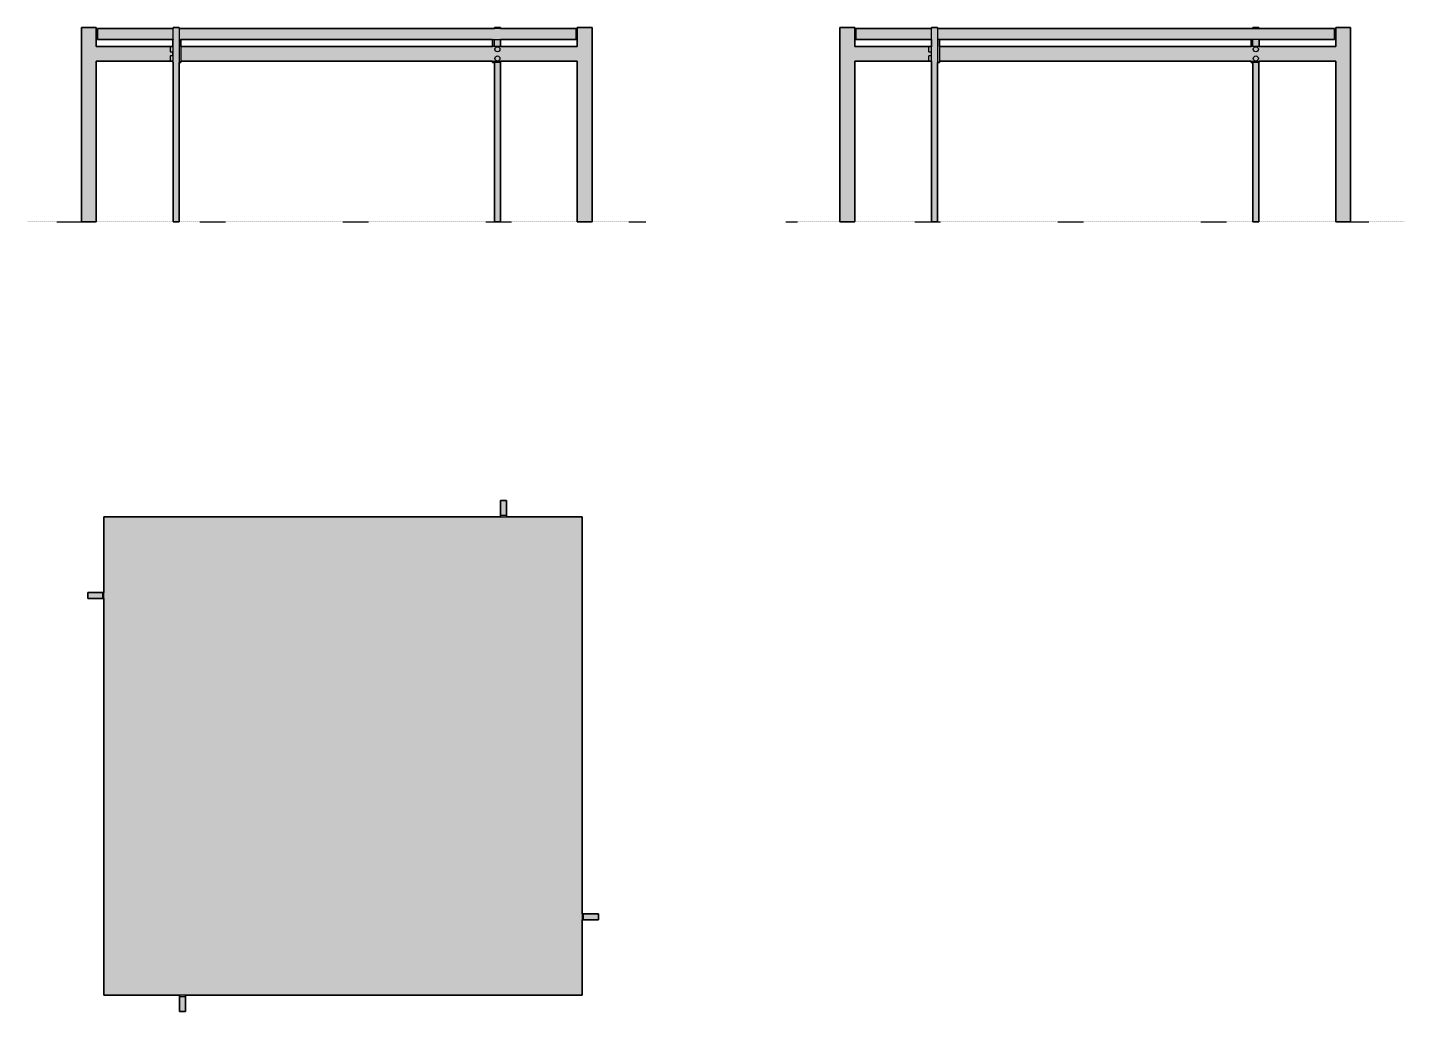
# Model space of a CAD drawing. Header units: millimetres. Extents: x 0 to 2267, y -1300 to 320.
import ezdxf

# ---------------------------------------------------------------- set-up
doc = ezdxf.new("R2010")
doc.units = ezdxf.units.MM
doc.linetypes.add('Dots', pattern=[1, 0, -1])
doc.layers.add('Blocks', color=7, linetype='Continuous')
doc.layers.add('Blocks$Fill', color=7, linetype='Continuous', true_color=0xffffff)
for name, color, linetype, lineweight, true_color in [('Blocks$Inner', 7, 'Continuous', 25, 0x007f00), ('Blocks$Outline', 7, 'Continuous', 35, 0xff3f3f), ('Groud', 7, 'Dots', 25, 0x243775)]:
    doc.layers.add(name, color=color, linetype=linetype, lineweight=lineweight, true_color=true_color)

# ---------------------------------------------------------------- blocks, each defined once
blk = doc.blocks.new('PK61 Coffee Table Front')
at = {"layer": 'Blocks$Fill'}
h = blk.add_hatch(color=256, dxfattribs=at)
h.paths.add_polyline_path([(249.6, 320), (239.8, 320), (239.8, 318.3), (115.2, 318.3), (115.2, 300.1), (239.8, 300.1), (239.8, 299.9), (239.7, 299.9), (239.7, 299.9), (239.7, 299.9), (239.7, 299.9), (239.6, 299.8), (239.6, 299.8), (239.6, 299.8), (239.6, 299.8), (239.5, 299.8), (239.5, 299.7), (239.5, 299.7), (239.5, 299.7), (239.5, 299.7), (239.4, 299.6), (239.4, 299.6), (239.4, 299.6), (239.4, 299.5), (239.4, 299.5), (239.4, 299.5), (239.4, 299.5), (239.3, 299.4), (239.3, 299.4), (239.3, 299.4), (239.3, 299.3), (239.3, 299.3), (239.3, 299.3), (239.3, 299.2), (239.3, 299.2), (239.3, 299.2), (239.3, 299.1), (239.3, 299.1), (239.3, 299.1), (239.3, 289), (113.2, 289), (113.2, 320), (88.6, 320), (88.6, 0), (113.2, 0), (113.2, 264.4), (239.3, 264.4), (239.3, 263.6), (239.3, 263.6), (239.3, 263.6), (239.3, 263.5), (239.3, 263.5), (239.3, 263.5), (239.3, 263.4), (239.3, 263.4), (239.3, 263.4), (239.3, 263.3), (239.3, 263.3), (239.3, 263.3), (239.4, 263.3), (239.4, 263.2), (239.4, 263.2), (239.4, 263.2), (239.4, 263.1), (239.4, 263.1), (239.4, 263.1), (239.5, 263.1), (239.5, 263), (239.5, 263), (239.5, 263), (239.5, 263), (239.6, 262.9), (239.6, 262.9), (239.6, 262.9), (239.6, 262.9), (239.7, 262.8), (239.7, 262.8), (239.7, 262.8), (239.7, 262.8), (239.8, 262.8), (239.8, 0), (249.6, 0), (249.6, 262.6), (252.6, 262.6), (252.6, 263.6), (252.6, 264.4), (765.6, 264.4), (765.6, 263.6), (765.6, 262.6), (768.5, 262.6), (768.5, 0), (778.4, 0), (778.4, 262.8), (778.4, 262.8), (778.4, 262.8), (778.4, 262.8), (778.5, 262.9), (778.5, 262.9), (778.5, 262.9), (778.5, 262.9), (778.6, 262.9), (778.6, 263), (778.6, 263), (778.6, 263), (778.7, 263), (778.7, 263.1), (778.7, 263.1), (778.7, 263.1), (778.7, 263.2), (778.7, 263.2), (778.8, 263.2), (778.8, 263.2), (778.8, 263.3), (778.8, 263.3), (778.8, 263.3), (778.8, 263.4), (778.8, 263.4), (778.8, 263.4), (778.8, 263.5), (778.8, 263.5), (778.8, 263.5), (778.8, 263.5), (778.8, 263.6), (778.8, 263.6), (778.8, 263.6), (778.8, 264.4), (904.9, 264.4), (904.9, 0), (929.5, 0), (929.5, 320), (904.9, 320), (904.9, 289), (778.8, 289), (778.8, 299.1), (778.8, 299.1), (778.8, 299.1), (778.8, 299.2), (778.8, 299.2), (778.8, 299.2), (778.8, 299.3), (778.8, 299.3), (778.8, 299.3), (778.8, 299.3), (778.8, 299.4), (778.8, 299.4), (778.8, 299.4), (778.8, 299.5), (778.8, 299.5), (778.7, 299.5), (778.7, 299.6), (778.7, 299.6), (778.7, 299.6), (778.7, 299.6), (778.7, 299.7), (778.6, 299.7), (778.6, 299.7), (778.6, 299.7), (778.6, 299.8), (778.5, 299.8), (778.5, 299.8), (778.5, 299.8), (778.5, 299.9), (778.4, 299.9), (778.4, 299.9), (778.4, 299.9), (778.4, 299.9), (778.4, 300.1), (902.9, 300.1), (902.9, 318.3), (778.4, 318.3), (778.4, 320), (768.5, 320), (768.5, 318.3), (249.6, 318.3)], flags=0)
h.paths.add_polyline_path([(765.6, 299.1), (765.6, 289), (252.6, 289), (252.6, 299.1), (252.6, 300.1), (765.6, 300.1)], flags=0)
at = {"layer": 'Blocks$Inner'}
for p, q in [((239.3, 299.1, 0), (239.3, 288.5, 0)), ((768, 299.1, 0), (768, 289, 0)), ((768.5, 300.1, 0), (768.5, 299.9, 0)), ((778.4, 300.1, 0), (778.4, 299.9, 0)), ((778.8, 289, 0), (778.8, 299.1, 0)), ((234.8, 288, 0), (234.8, 280.6, 0)), ((234.8, 272.7, 0), (234.8, 265.4, 0)), ((239.8, 288.5, 0), (235.3, 288.5, 0)), ((235.3, 280.1, 0), (239.8, 280.1, 0)), ((239.8, 273.2, 0), (235.3, 273.2, 0)), ((239.3, 273.2, 0), (239.3, 280.1, 0)), ((235.3, 264.9, 0), (239.8, 264.9, 0)), ((239.3, 263.6, 0), (239.3, 264.9, 0)), ((768, 263.6, 0), (768, 264.4, 0)), ((777.9, 262.6, 0), (769, 262.6, 0)), ((778.8, 264.4, 0), (778.8, 263.6, 0))]:
    blk.add_line(p, q, dxfattribs=at)
for points in [[(239.3, 289), (113.2, 289), (113.2, 320), (88.6, 320), (88.6, 0), (113.2, 0), (113.2, 264.4), (239.3, 264.4)], [(239.8, 318.3), (115.2, 318.3), (115.2, 300.1), (239.8, 300.1)], [(249.6, 300.1), (902.9, 300.1), (902.9, 318.3), (249.6, 318.3)], [(252.6, 264.4), (904.9, 264.4), (904.9, 0), (929.5, 0), (929.5, 320), (904.9, 320), (904.9, 289), (252.6, 289)], [(768.5, 318.3), (768.5, 320), (778.4, 320), (778.4, 318.3)], [(252.6, 300.1), (252.6, 299.1), (252.6, 263.6), (252.6, 262.6), (249.6, 262.6)], [(765.6, 300.1), (765.6, 299.1), (765.6, 289)], [(765.6, 264.4), (765.6, 263.6), (765.6, 262.6), (768.5, 262.6)], [(778.4, 262.8), (778.4, 0), (768.5, 0), (768.5, 262.6), (768.5, 262.8)]]:
    blk.add_lwpolyline(points, dxfattribs=at)
blk.add_lwpolyline([(239.8, 0), (239.8, 320), (249.6, 320), (249.6, 0)], close=True, dxfattribs=at)
for centre in [(773.4, 284.3, 0), (773.4, 269, 0)]:
    blk.add_circle(centre, 4.18, dxfattribs=at)
for centre, radius, start, end in [((240.3, 299.1, 0), 0.985, 120, 180), ((769, 299.1, 0), 0.985, 90, 180), ((777.9, 299.1, 0), 0.985, 0, 90), ((235.3, 288, 0), 0.492, 90, 180), ((235.3, 280.6, 0), 0.492, 180, 270), ((235.3, 272.7, 0), 0.492, 90, 180), ((235.3, 265.4, 0), 0.492, 180, 270)]:
    blk.add_arc(centre, radius, start, end, dxfattribs=at)
at = {"layer": 'Blocks$Inner', "extrusion": (0, 0, -1)}
for centre, start, end in [((-240.3, 263.6, 0), 300, 0), ((-769, 263.6, 0), 270, 0), ((-777.9, 263.6, 0), 180, 270)]:
    blk.add_arc(centre, 0.985, start, end, dxfattribs=at)
at = {"layer": 'Blocks$Outline'}
for points in [[(113.2, 320), (88.6, 320)], [(88.6, 320), (88.6, 0)], [(113.2, 289), (113.2, 320)], [(239.8, 318.3), (115.2, 318.3)], [(115.2, 318.3), (115.2, 300.1)], [(249.6, 320), (239.8, 320)], [(239.8, 320), (239.8, 318.3)], [(249.6, 318.3), (249.6, 320)], [(768.5, 318.3), (249.6, 318.3)], [(778.4, 320), (768.5, 320)], [(768.5, 320), (768.5, 318.3)], [(778.4, 318.3), (778.4, 320)], [(902.9, 318.3), (778.4, 318.3)], [(902.9, 300.1), (902.9, 318.3)], [(929.5, 320), (904.9, 320)], [(904.9, 320), (904.9, 289)], [(929.5, 0), (929.5, 320)], [(115.2, 300.1), (239.8, 300.1)], [(239.3, 299.1), (239.3, 289)], [(239.8, 300.1), (239.8, 299.9)], [(252.6, 299.1), (252.6, 300.1)], [(252.6, 300.1), (765.6, 300.1)], [(252.6, 289), (252.6, 299.1)], [(765.6, 300.1), (765.6, 299.1)], [(765.6, 299.1), (765.6, 289)], [(778.4, 299.9), (778.4, 300.1)], [(778.4, 300.1), (902.9, 300.1)], [(778.8, 289), (778.8, 299.1)], [(239.3, 289), (113.2, 289)], [(765.6, 289), (252.6, 289)], [(904.9, 289), (778.8, 289)], [(113.2, 0), (113.2, 264.4)], [(113.2, 264.4), (239.3, 264.4)], [(239.3, 264.4), (239.3, 263.6)], [(239.8, 262.8), (239.8, 0)], [(249.6, 0), (249.6, 262.6)], [(249.6, 262.6), (252.6, 262.6)], [(252.6, 263.6), (252.6, 264.4)], [(252.6, 264.4), (765.6, 264.4)], [(252.6, 262.6), (252.6, 263.6)], [(765.6, 264.4), (765.6, 263.6)], [(765.6, 263.6), (765.6, 262.6)], [(765.6, 262.6), (768.5, 262.6)], [(768.5, 262.6), (768.5, 0)], [(778.4, 0), (778.4, 262.8)], [(778.8, 263.6), (778.8, 264.4)], [(778.8, 264.4), (904.9, 264.4)], [(904.9, 264.4), (904.9, 0)], [(88.6, 0), (113.2, 0)], [(239.8, 0), (249.6, 0)], [(768.5, 0), (778.4, 0)], [(904.9, 0), (929.5, 0)]]:
    blk.add_lwpolyline(points, dxfattribs=at)
for points, weights in [([(239.8, 299.9, 0), (239.3, 299.6, 0), (239.3, 299.1, 0)], [1, 0.866025403784, 1]), ([(778.8, 299.1, 0), (778.8, 299.6, 0), (778.4, 299.9, 0)], [1, 0.807007203702, 0.868347502406]), ([(239.3, 263.6, 0), (239.3, 263.1, 0), (239.8, 262.8, 0)], [1, 0.866025403784, 1]), ([(778.4, 262.8, 0), (778.8, 263.1, 0), (778.8, 263.6, 0)], [0.868347502408, 0.807007203699, 1])]:
    blk.add_rational_spline(points, weights, degree=2, dxfattribs=at)
blk = doc.blocks.new('PK61 Coffee Table Side')
at = {"layer": 'Blocks$Fill'}
h = blk.add_hatch(color=256, dxfattribs=at)
h.paths.add_polyline_path([(778.4, 320), (768.5, 320), (768.5, 318.3), (249.6, 318.3), (249.6, 320), (239.8, 320), (239.8, 318.3), (115.2, 318.3), (115.2, 300.1), (239.8, 300.1), (239.8, 299.9), (239.7, 299.9), (239.7, 299.9), (239.7, 299.9), (239.7, 299.9), (239.6, 299.8), (239.6, 299.8), (239.6, 299.8), (239.6, 299.8), (239.5, 299.8), (239.5, 299.7), (239.5, 299.7), (239.5, 299.7), (239.5, 299.7), (239.4, 299.6), (239.4, 299.6), (239.4, 299.6), (239.4, 299.5), (239.4, 299.5), (239.4, 299.5), (239.4, 299.5), (239.3, 299.4), (239.3, 299.4), (239.3, 299.4), (239.3, 299.3), (239.3, 299.3), (239.3, 299.3), (239.3, 299.2), (239.3, 299.2), (239.3, 299.2), (239.3, 299.1), (239.3, 299.1), (239.3, 299.1), (239.3, 289), (113.2, 289), (113.2, 320), (88.6, 320), (88.6, 0), (113.2, 0), (113.2, 264.4), (239.3, 264.4), (239.3, 263.6), (239.3, 263.6), (239.3, 263.6), (239.3, 263.5), (239.3, 263.5), (239.3, 263.5), (239.3, 263.4), (239.3, 263.4), (239.3, 263.4), (239.3, 263.3), (239.3, 263.3), (239.3, 263.3), (239.4, 263.3), (239.4, 263.2), (239.4, 263.2), (239.4, 263.2), (239.4, 263.1), (239.4, 263.1), (239.4, 263.1), (239.5, 263.1), (239.5, 263), (239.5, 263), (239.5, 263), (239.5, 263), (239.6, 262.9), (239.6, 262.9), (239.6, 262.9), (239.6, 262.9), (239.7, 262.8), (239.7, 262.8), (239.7, 262.8), (239.7, 262.8), (239.8, 262.8), (239.8, 0), (249.6, 0), (249.6, 262.6), (252.6, 262.6), (252.6, 263.6), (252.6, 264.4), (765.6, 264.4), (765.6, 263.6), (765.6, 262.6), (768.5, 262.6), (768.5, 0), (778.4, 0), (778.4, 262.8), (778.4, 262.8), (778.4, 262.8), (778.4, 262.8), (778.5, 262.9), (778.5, 262.9), (778.5, 262.9), (778.5, 262.9), (778.6, 262.9), (778.6, 263), (778.6, 263), (778.6, 263), (778.7, 263), (778.7, 263.1), (778.7, 263.1), (778.7, 263.1), (778.7, 263.2), (778.7, 263.2), (778.8, 263.2), (778.8, 263.2), (778.8, 263.3), (778.8, 263.3), (778.8, 263.3), (778.8, 263.4), (778.8, 263.4), (778.8, 263.4), (778.8, 263.5), (778.8, 263.5), (778.8, 263.5), (778.8, 263.5), (778.8, 263.6), (778.8, 263.6), (778.8, 263.6), (778.8, 264.4), (904.9, 264.4), (904.9, 0), (929.5, 0), (929.5, 320), (904.9, 320), (904.9, 289), (778.8, 289), (778.8, 299.1), (778.8, 299.1), (778.8, 299.1), (778.8, 299.2), (778.8, 299.2), (778.8, 299.2), (778.8, 299.3), (778.8, 299.3), (778.8, 299.3), (778.8, 299.3), (778.8, 299.4), (778.8, 299.4), (778.8, 299.4), (778.8, 299.5), (778.8, 299.5), (778.7, 299.5), (778.7, 299.6), (778.7, 299.6), (778.7, 299.6), (778.7, 299.6), (778.7, 299.7), (778.6, 299.7), (778.6, 299.7), (778.6, 299.7), (778.6, 299.8), (778.5, 299.8), (778.5, 299.8), (778.5, 299.8), (778.5, 299.9), (778.4, 299.9), (778.4, 299.9), (778.4, 299.9), (778.4, 299.9), (778.4, 300.1), (902.9, 300.1), (902.9, 318.3), (778.4, 318.3)], flags=0)
h.paths.add_polyline_path([(252.6, 289), (252.6, 299.1), (252.6, 300.1), (765.6, 300.1), (765.6, 299.1), (765.6, 289)], flags=0)
at = {"layer": 'Blocks$Inner'}
for p, q in [((239.3, 299.1, 0), (239.3, 288.5, 0)), ((768, 299.1, 0), (768, 289, 0)), ((768.5, 300.1, 0), (768.5, 299.9, 0)), ((778.4, 300.1, 0), (778.4, 299.9, 0)), ((778.8, 299.1, 0), (778.8, 289, 0)), ((234.8, 288, 0), (234.8, 280.6, 0)), ((234.8, 272.7, 0), (234.8, 265.4, 0)), ((239.8, 288.5, 0), (235.3, 288.5, 0)), ((235.3, 280.1, 0), (239.8, 280.1, 0)), ((239.8, 273.2, 0), (235.3, 273.2, 0)), ((239.3, 273.2, 0), (239.3, 280.1, 0)), ((235.3, 264.9, 0), (239.8, 264.9, 0)), ((239.3, 263.6, 0), (239.3, 264.9, 0)), ((768, 263.6, 0), (768, 264.4, 0)), ((777.9, 262.6, 0), (769, 262.6, 0)), ((778.8, 264.4, 0), (778.8, 263.6, 0))]:
    blk.add_line(p, q, dxfattribs=at)
for points in [[(239.3, 289), (113.2, 289), (113.2, 320), (88.6, 320), (88.6, 0), (113.2, 0), (113.2, 264.4), (239.3, 264.4)], [(239.8, 300.1), (115.2, 300.1), (115.2, 318.3), (239.8, 318.3)], [(249.6, 318.3), (902.9, 318.3), (902.9, 300.1), (249.6, 300.1)], [(252.6, 264.4), (904.9, 264.4), (904.9, 0), (929.5, 0), (929.5, 320), (904.9, 320), (904.9, 289), (252.6, 289)], [(768.5, 318.3), (768.5, 320), (778.4, 320), (778.4, 318.3)], [(252.6, 300.1), (252.6, 299.1), (252.6, 263.6), (252.6, 262.6), (249.6, 262.6)], [(765.6, 289), (765.6, 299.1), (765.6, 300.1)], [(765.6, 264.4), (765.6, 263.6), (765.6, 262.6), (768.5, 262.6)], [(778.4, 262.8), (778.4, 0), (768.5, 0), (768.5, 262.6), (768.5, 262.8)]]:
    blk.add_lwpolyline(points, dxfattribs=at)
blk.add_lwpolyline([(239.8, 0), (239.8, 320), (249.6, 320), (249.6, 0)], close=True, dxfattribs=at)
for centre in [(773.4, 284.3, 0), (773.4, 269, 0)]:
    blk.add_circle(centre, 4.18, dxfattribs=at)
for centre, radius, start, end in [((240.3, 299.1, 0), 0.985, 120, 180), ((769, 299.1, 0), 0.985, 90, 180), ((235.3, 288, 0), 0.492, 90, 180), ((235.3, 280.6, 0), 0.492, 180, 270), ((235.3, 272.7, 0), 0.492, 90, 180), ((235.3, 265.4, 0), 0.492, 180, 270)]:
    blk.add_arc(centre, radius, start, end, dxfattribs=at)
at = {"layer": 'Blocks$Inner', "extrusion": (0, 0, -1)}
for centre, start, end in [((-777.9, 299.1, 0), 90, 180), ((-240.3, 263.6, 0), 300, 0), ((-769, 263.6, 0), 270, 0), ((-777.9, 263.6, 0), 180, 270)]:
    blk.add_arc(centre, 0.985, start, end, dxfattribs=at)
at = {"layer": 'Blocks$Outline'}
for points in [[(113.2, 320), (88.6, 320)], [(88.6, 320), (88.6, 0)], [(113.2, 289), (113.2, 320)], [(239.8, 318.3), (115.2, 318.3)], [(115.2, 318.3), (115.2, 300.1)], [(249.6, 320), (239.8, 320)], [(239.8, 320), (239.8, 318.3)], [(249.6, 318.3), (249.6, 320)], [(768.5, 318.3), (249.6, 318.3)], [(778.4, 320), (768.5, 320)], [(768.5, 320), (768.5, 318.3)], [(778.4, 318.3), (778.4, 320)], [(902.9, 318.3), (778.4, 318.3)], [(902.9, 300.1), (902.9, 318.3)], [(929.5, 320), (904.9, 320)], [(904.9, 320), (904.9, 289)], [(929.5, 0), (929.5, 320)], [(115.2, 300.1), (239.8, 300.1)], [(239.3, 299.1), (239.3, 289)], [(239.8, 300.1), (239.8, 299.9)], [(252.6, 299.1), (252.6, 300.1)], [(252.6, 300.1), (765.6, 300.1)], [(252.6, 289), (252.6, 299.1)], [(765.6, 300.1), (765.6, 299.1)], [(765.6, 299.1), (765.6, 289)], [(778.4, 299.9), (778.4, 300.1)], [(778.4, 300.1), (902.9, 300.1)], [(778.8, 289), (778.8, 299.1)], [(239.3, 289), (113.2, 289)], [(765.6, 289), (252.6, 289)], [(904.9, 289), (778.8, 289)], [(113.2, 0), (113.2, 264.4)], [(113.2, 264.4), (239.3, 264.4)], [(239.3, 264.4), (239.3, 263.6)], [(239.8, 262.8), (239.8, 0)], [(249.6, 0), (249.6, 262.6)], [(249.6, 262.6), (252.6, 262.6)], [(252.6, 263.6), (252.6, 264.4)], [(252.6, 264.4), (765.6, 264.4)], [(252.6, 262.6), (252.6, 263.6)], [(765.6, 264.4), (765.6, 263.6)], [(765.6, 263.6), (765.6, 262.6)], [(765.6, 262.6), (768.5, 262.6)], [(768.5, 262.6), (768.5, 0)], [(778.4, 0), (778.4, 262.8)], [(778.8, 263.6), (778.8, 264.4)], [(778.8, 264.4), (904.9, 264.4)], [(904.9, 264.4), (904.9, 0)], [(88.6, 0), (113.2, 0)], [(239.8, 0), (249.6, 0)], [(768.5, 0), (778.4, 0)], [(904.9, 0), (929.5, 0)]]:
    blk.add_lwpolyline(points, dxfattribs=at)
for points, weights in [([(239.8, 299.9, 0), (239.3, 299.6, 0), (239.3, 299.1, 0)], [1, 0.866025403784, 1]), ([(778.8, 299.1, 0), (778.8, 299.6, 0), (778.4, 299.9, 0)], [1, 0.807007203724, 0.868347502392]), ([(239.3, 263.6, 0), (239.3, 263.1, 0), (239.8, 262.8, 0)], [1, 0.866025403784, 1]), ([(778.4, 262.8, 0), (778.8, 263.1, 0), (778.8, 263.6, 0)], [0.868347502394, 0.80700720372, 1])]:
    blk.add_rational_spline(points, weights, degree=2, dxfattribs=at)
blk = doc.blocks.new('PK61 Coffee Table Top')
at = {"layer": 'Blocks$Fill'}
blk.add_hatch(color=256, dxfattribs=at).paths.add_polyline_path([(803.8, 423.5), (793.9, 423.5), (793.9, 398.8), (793.9, 396.9), (140.6, 396.9), (140.6, 272.3), (138.7, 272.3), (114.1, 272.3), (114.1, 262.5), (138.7, 262.5), (140.6, 262.5), (140.6, -390.8), (265.2, -390.8), (265.2, -392.8), (265.2, -417.4), (275, -417.4), (275, -392.8), (275, -390.8), (928.3, -390.8), (928.3, -266.3), (930.3, -266.3), (954.9, -266.3), (954.9, -256.4), (930.3, -256.4), (928.3, -256.4), (928.3, 396.9), (803.8, 396.9), (803.8, 398.8)], flags=0)
at = {"layer": 'Blocks$Inner'}
for p, q in [((803.8, 398.8), (793.9, 398.8)), ((138.7, 272.3), (138.7, 262.5)), ((930.3, -266.3), (930.3, -256.4)), ((265.2, -392.8), (275, -392.8))]:
    blk.add_line(p, q, dxfattribs=at)
for points in [[(803.8, 396.9), (803.8, 398.8), (803.8, 423.5), (793.9, 423.5), (793.9, 398.8), (793.9, 396.9)], [(140.6, 272.3), (138.7, 272.3), (114.1, 272.3), (114.1, 262.5), (138.7, 262.5), (140.6, 262.5)], [(928.3, -266.3), (930.3, -266.3), (954.9, -266.3), (954.9, -256.4), (930.3, -256.4), (928.3, -256.4)], [(265.2, -390.8), (265.2, -392.8), (265.2, -417.4), (275, -417.4), (275, -392.8), (275, -390.8)]]:
    blk.add_lwpolyline(points, dxfattribs=at)
blk.add_lwpolyline([(928.3, -390.8), (140.6, -390.8), (140.6, 396.9), (928.3, 396.9)], close=True, dxfattribs=at)
at = {"layer": 'Blocks$Outline'}
for points in [[(803.8, 423.5), (793.9, 423.5)], [(793.9, 423.5), (793.9, 398.8)], [(803.8, 398.8), (803.8, 423.5)], [(793.9, 396.9), (140.6, 396.9)], [(140.6, 396.9), (140.6, 272.3)], [(793.9, 398.8), (793.9, 396.9)], [(803.8, 396.9), (803.8, 398.8)], [(928.3, 396.9), (803.8, 396.9)], [(928.3, -256.4), (928.3, 396.9)], [(138.7, 272.3), (114.1, 272.3)], [(114.1, 272.3), (114.1, 262.5)], [(140.6, 272.3), (138.7, 272.3)], [(114.1, 262.5), (138.7, 262.5)], [(138.7, 262.5), (140.6, 262.5)], [(140.6, 262.5), (140.6, -390.8)], [(930.3, -256.4), (928.3, -256.4)], [(928.3, -390.8), (928.3, -266.3)], [(928.3, -266.3), (930.3, -266.3)], [(954.9, -256.4), (930.3, -256.4)], [(930.3, -266.3), (954.9, -266.3)], [(954.9, -266.3), (954.9, -256.4)], [(140.6, -390.8), (265.2, -390.8)], [(265.2, -390.8), (265.2, -392.8)], [(265.2, -392.8), (265.2, -417.4)], [(275, -392.8), (275, -390.8)], [(275, -390.8), (928.3, -390.8)], [(275, -417.4), (275, -392.8)], [(265.2, -417.4), (275, -417.4)]]:
    blk.add_lwpolyline(points, dxfattribs=at)

msp = doc.modelspace()

# ---------------------------------------------------------------- linework, layer by layer
at = {"layer": 'Groud'}
for points in [[(0, 0), (1018.1, 0)], [(1248.5, 0), (2266.6, 0)]]:
    msp.add_lwpolyline(points, dxfattribs=at)

# ---------------------------------------------------------------- block references
at = {"layer": 'Blocks'}
for name, p in [('PK61 Coffee Table Front', (0, 0)), ('PK61 Coffee Table Side', (1248.5, 0)), ('PK61 Coffee Table Top', (-15.1, -882.3, 0))]:
    msp.add_blockref(name, p, dxfattribs=at)

doc.saveas('drawing.dxf')
